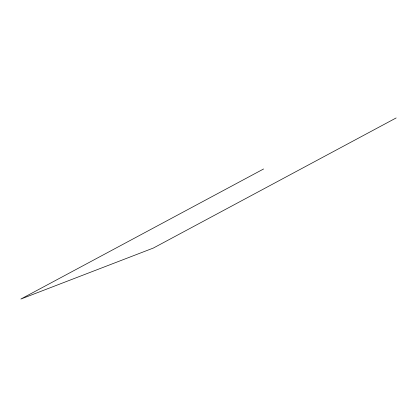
<?xml version="1.0" encoding="UTF-8"?>
<svg xmlns="http://www.w3.org/2000/svg" width="417" height="417" viewBox="0 0 417 417"><rect width="100%" height="100%" fill="white"/><g stroke="black" fill="none" stroke-linecap="round" stroke-linejoin="round"><path stroke-width="0.63" d="M263.607 168.968L20.85 299.052L153.393 248.032L396.15 117.948"/></g></svg>
